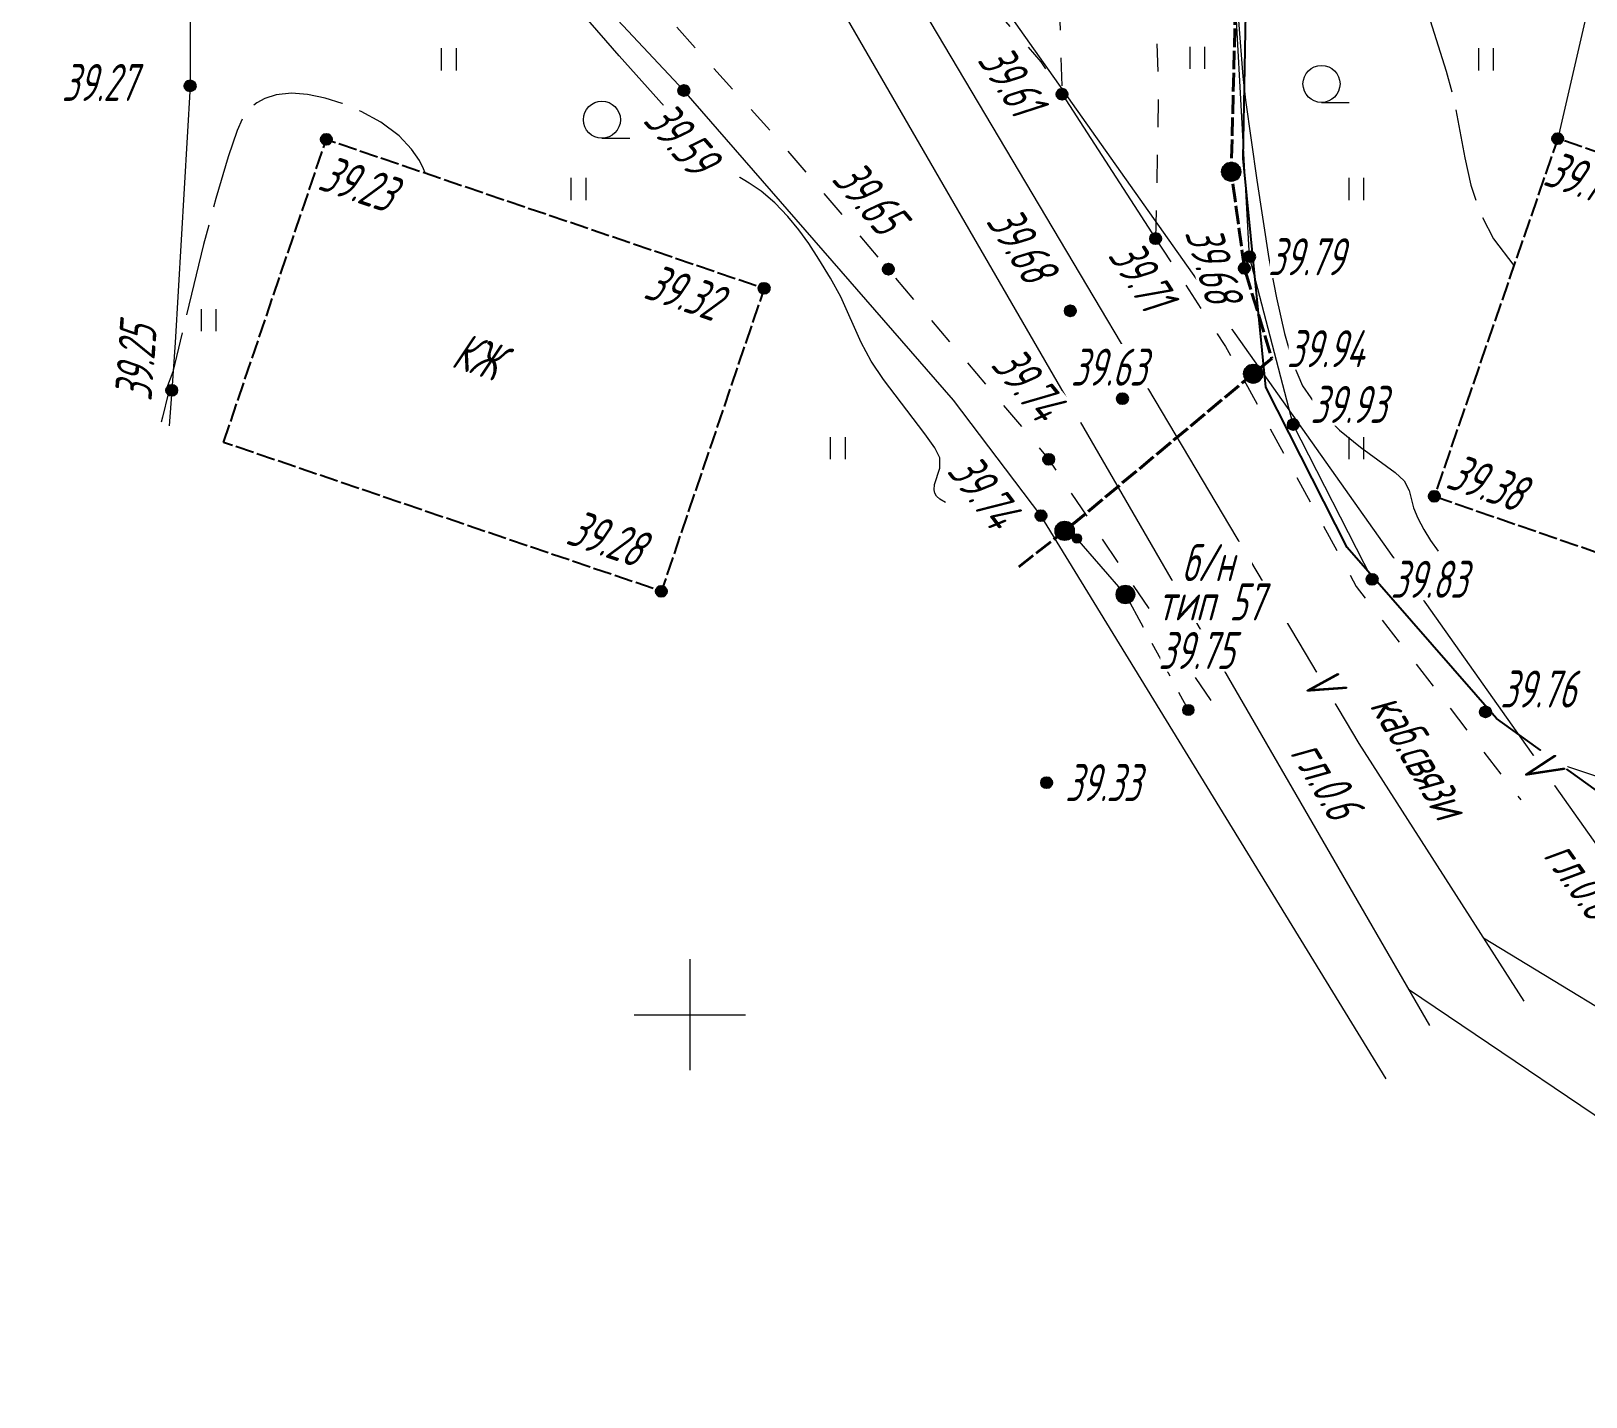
# Model space of a CAD drawing. Extents: x 2208637 to 2213412, y 575334 to 577367.
# Drawn here: x 2211082.22 to 2211124.19, y 576389.68 to 576426.56 of the extents above; entities that cross this region are included whole.
import ezdxf
from ezdxf.enums import TextEntityAlignment as Align

# ---------------------------------------------------------------- set-up
doc = ezdxf.new("R2010")
doc.units = 0
doc.header["$LTSCALE"] = 0.5
for name, pattern in [('2000_106', [3, 2, -1]), ('2000_13', [1, 1, 0]), ('500_121_1_2', [1, 1, 0]), ('500_189_3_2', [3, 1.5, -1.5]), ('500_329_3', [6, 5, -1])]:
    doc.linetypes.add(name, pattern=pattern)
doc.layers.get('0').update_dxf_attribs({"lineweight": 25})
for name, color, linetype, lineweight in [('ИИ_ГАЗОПРОВОДЫ', 150, 'Continuous', 25), ('ИИ_ГОРИЗОНТАЛИ_ОСН', 32, 'Continuous', 15), ('ИИ_ГРАНИЦЫ_ЗЕМЛЕПОЛЬЗОВАТЕЛЕЙ', 7, 'Continuous', 25), ('ИИ_ДОРОГИ_АД', 7, 'Continuous', 25), ('ИИ_КАБЕЛЯ_СВЯЗИ', 212, 'Continuous', 25), ('ИИ_КООРДИНАТНАЯ_СЕТКА', 3, 'Continuous', 25), ('ИИ_ЛЭП_НН', 7, 'Continuous', 25), ('ИИ_ОГРАДЫ', 7, 'Continuous', 25), ('ИИ_ОТМЕТКИ', 7, 'Continuous', 25), ('ИИ_СООРУЖЕНИЯ', 7, 'Continuous', 25), ('ИИ_УГОДЬЯ', 7, 'Continuous', 25)]:
    doc.layers.add(name, color=color, linetype=linetype, lineweight=lineweight)
doc.styles.add('BM431', font='', dxfattribs={"height": 1})
doc.styles.add('D431', font='', dxfattribs={"height": 1})
doc.styles.add('GOST 2.304', font='cs_gost2304.shx', dxfattribs={"width": 0.8, "oblique": 15})
doc.styles.add('VNIPISIMPLEXCUR', font='simplex.shx', dxfattribs={"width": 0.8, "oblique": 15})
doc.styles.get('BM431').set_extended_font_data('bm431', italic=True)
doc.styles.get('D431').set_extended_font_data('D431', italic=True)
doc.linetypes.add('2000_474_1_3', pattern='A,3,-0.5,[37,Topography.shx,S=1,R=0,X=0,Y=0],-0.5', length=4)
doc.linetypes.add('2000_475_1', pattern='A,3,[1,Topography.shx,S=0.5,R=90,X=0,Y=0],0', length=3)
doc.linetypes.add('2000_476_2_3', pattern='A,5,-0.5,[36,Topography.shx,S=1,R=0,X=0,Y=0],-0.5,5', length=11)
doc.linetypes.add('2000_485_1', pattern='A,34.5,[1,Topography.shx,S=1.5,R=120,X=0.5,Y=-0.87],-0.01,[1,Topography.shx,S=1.5,R=0,X=-0.25,Y=0.43],0,[3,Topography.shx,S=1,R=0,X=0.5,Y=0],-0.01,[1,Topography.shx,S=1.5,R=60,X=0.5,Y=-0.87],-1,34.5', length=70.02)
doc.linetypes.add('500_132_1', pattern='A,4,[3,Topography.shx,S=2.5,R=0,X=0,Y=0],4,-2', length=10)
doc.linetypes.add('500_187', pattern='A,0,[3,Topography.shx,S=0.5,R=0,X=0,Y=0],-0.5', length=0.5)

# ---------------------------------------------------------------- blocks, each defined once
blk = doc.blocks.new('*U25')
at = {"linetype": 'Continuous', "lineweight": -2, "true_color": 0xffffff}
h = blk.add_hatch(color=7, dxfattribs=at)
h.dxf.hatch_style = 1
edge = h.paths.add_edge_path()
edge.add_arc((4.948, 5.089), 0.3, 0, 360)
at = {"color": 0, "linetype": '2000_106', "lineweight": -2, "ltscale": 2, "flags": 128}
blk.add_lwpolyline([(0, 0), (4.948, 5.089)], dxfattribs=at)
at = {"color": 0, "linetype": 'Continuous', "lineweight": -2}
blk.add_circle((4.948, 5.089), 0.3, dxfattribs=at)
blk = doc.blocks.new('500_12')
at = {"color": 0, "linetype": 'Continuous', "lineweight": -2, "flags": 128}
for points in [[(0, 3), (0, -3)], [(-3, 0), (3, 0)]]:
    blk.add_lwpolyline(points, dxfattribs=at)
at = {"color": 7, "linetype": 'Continuous', "lineweight": -2, "style": 'D431'}
blk.add_attdef('Вертикальная_подпись', (-0.5, 0.5), '', height=2, rotation=90, dxfattribs=at)
blk.add_attdef('Горизонтальная_подпись', (0.5, 0.5), '', height=2, dxfattribs=at)
blk = doc.blocks.new('*U62')
at = {"linetype": 'Continuous', "lineweight": -2}
h = blk.add_hatch(color=0, dxfattribs=at)
h.dxf.hatch_style = 1
edge = h.paths.add_edge_path()
edge.add_arc((4, 0), 0.25, 0, 360)
at = {"color": 0, "linetype": 'Continuous', "lineweight": -2}
blk.add_lwpolyline([(0, 0), (4, 0)], dxfattribs=at)
blk.add_circle((4, 0), 0.25, dxfattribs=at)
blk = doc.blocks.new('500_401')
at = {"color": 0, "linetype": 'Continuous', "lineweight": -2}
for points in [[(-0.4, 0), (-0.4, 1.2)], [(0.4, 0), (0.4, 1.2)]]:
    blk.add_lwpolyline(points, dxfattribs=at)
blk = doc.blocks.new('500_379')
at = {"color": 0, "linetype": 'Continuous', "lineweight": -2}
blk.add_lwpolyline([(0, -1), (1.5, -1)], dxfattribs=at)
blk.add_circle((0, 0), 1, dxfattribs=at)
blk = doc.blocks.new('*U57')
at = {"linetype": 'Continuous', "lineweight": -2, "true_color": 0xffffff}
h = blk.add_hatch(color=7, dxfattribs=at)
h.dxf.hatch_style = 1
edge = h.paths.add_edge_path()
edge.add_arc((0, 0), 0.5, 0, 360)
at = {"linetype": 'Continuous', "lineweight": -2}
h = blk.add_hatch(color=0, dxfattribs=at)
edge = h.paths.add_edge_path()
edge.add_arc((0, 0), 0.1, 0, 360)
at = {"color": 0, "linetype": 'Continuous', "lineweight": -2}
for radius in [0.5, 0.1]:
    blk.add_circle((0, 0), radius, dxfattribs=at)
for tag, p, style in [('Номер', (0, -3), 'D431'), ('Тип', (0, -5.5), 'D431'), ('Высота', (0, -8), 'D431'), ('Пояснительная_надпись', (0, -10.5), 'BM431')]:
    blk.add_attdef(tag, p, '', height=2, dxfattribs=dict(at, style=style))
blk = doc.blocks.new('500_330_1')
at = {"linetype": 'Continuous', "lineweight": -2}
h = blk.add_hatch(color=0, dxfattribs=at)
h.dxf.hatch_style = 1
edge = h.paths.add_edge_path()
edge.add_arc((0, 0), 0.3, 0, 360)
at = {"color": 0, "linetype": 'Continuous', "lineweight": -2}
blk.add_circle((0, 0), 0.3, dxfattribs=at)
at = {"color": 0, "linetype": 'Continuous', "lineweight": -2, "style": 'GOST 2.304', "flags": 1}
for tag, p in [('Номер', (-1, -1)), ('Номер_рабочей_станции', (-1, -3.5))]:
    blk.add_attdef(tag, text='', height=2, dxfattribs=at).set_placement(p, align=Align.RIGHT)
at = {"color": 0, "linetype": 'Continuous', "lineweight": -2, "style": 'GOST 2.304'}
blk.add_attdef('Высота', (1, -1), '', height=2, dxfattribs=at)
at = {"color": 0, "linetype": 'Continuous', "lineweight": -2, "style": 'GOST 2.304', "flags": 1}
blk.add_attdef('Код', (0, -3.5), '', height=2, dxfattribs=at)
blk = doc.blocks.new('PEA252CF2BDFD40B2B235E65ED4A73D')
at = {"color": 0, "linetype": '2000_485_1', "lineweight": -2, "flags": 128}
blk.add_lwpolyline([(2211115.48, 576461.8), (2211152.78, 576464.61), (2211155.48, 576427.38), (2211155.58, 576389.68), (2211141.2, 576396.67), (2211128.01, 576403.51), (2211121.78, 576408), (2211117.75, 576412.62), (2211115.55, 576416.95), (2211114.94, 576423.12), (2211115.06, 576430), (2211115.74, 576437.89)], close=True, dxfattribs=at)
at = {"color": 0, "lineweight": -2, "flags": 1}
for tag in ['Адрес (местоположение) участка', 'Дата постановки на учет', 'Тип объекта', 'Статус записи о ЗУ по справочнику', 'Кадастровый номер, обозначение, учетный номер объекта', 'Кадастровый номер квартала', 'Вид разрешенного использования по классификатору', 'Площадь, кв.м', 'Категория земель', 'Вид использования по документу', 'Кадастровая стоимость']:
    blk.add_attdef(tag, (0, 0), '', height=0.2, dxfattribs=at)
blk = doc.blocks.new('*U64')
at = {"color": 0, "linetype": 'Continuous', "lineweight": -2, "style": 'BM431'}
for tag, p in [('Характеристика', (3, 1.5)), ('Глубина', (3, -3.5))]:
    blk.add_attdef(tag, p, '', height=2, dxfattribs=at)
at = {"color": 7, "linetype": 'Continuous', "lineweight": -2, "true_color": 0xffffff}
blk.add_wipeout([(0, 1.1), (0, -1.1), (1.6, -1.1), (1.6, 1.1)], dxfattribs=at)
at = {"color": 0, "linetype": 'Continuous', "lineweight": -2, "style": 'BM431'}
blk.add_attdef('Индекс_назначения', text='', height=2, dxfattribs=at).set_placement((0, 0), align=Align.MIDDLE_LEFT)
blk = doc.blocks.new('500_107_1_1')
at = {"linetype": 'Continuous', "lineweight": -2}
h = blk.add_hatch(color=0, dxfattribs=at)
h.dxf.hatch_style = 1
edge = h.paths.add_edge_path()
edge.add_arc((0, 0), 0.5, 0, 360)
at = {"color": 0, "linetype": 'Continuous', "lineweight": -2}
blk.add_circle((0, 0), 0.5, dxfattribs=at)
at = {"color": 0, "linetype": 'Continuous', "lineweight": -2, "style": 'VNIPISIMPLEXCUR', "oblique": 15, "width": 0.8}
for tag, p in [('Номер', (1, -0.5)), ('Тип', (1, -3)), ('Высота', (1, -5.5)), ('Пояснительная_надпись', (1, -8))]:
    blk.add_attdef(tag, p, '', height=2, dxfattribs=at)

msp = doc.modelspace()

# ---------------------------------------------------------------- linework, layer by layer
at = {"layer": 'ИИ_ГАЗОПРОВОДЫ', "color": 7, "linetype": '500_121_1_2', "lineweight": 40, "flags": 128}
msp.add_lwpolyline([(2211108.879, 576412.096), (2211110.26, 576413.18), (2211115.21, 576417.31), (2211115.714, 576417.723), (2211114.97, 576420.16), (2211114.616, 576422.765), (2211114.73, 576427.35), (2211115.043, 576433.49), (2211115.28, 576440.42), (2211115.563, 576443.976), (2211121.911, 576443.543), (2211129.796, 576443.264), (2211140.601, 576442.882), (2211143.477, 576442.811), (2211143.796, 576442.803), (2211146.149, 576442.679), (2211152.327, 576442.376), (2211153.663, 576442.349), (2211153.703, 576446.187), (2211161.776, 576446.213), (2211165.594, 576446.225)], dxfattribs=at)
at = {"layer": 'ИИ_ГОРИЗОНТАЛИ_ОСН', "color": 32, "linetype": '500_329_3', "lineweight": 20, "elevation": 39.25, "flags": 128}
for points in [[(2211100.778, 576465.844), (2211100.554, 576466.83), (2211100.305, 576468.032), (2211100.117, 576469.061), (2211100.033, 576469.689), (2211100.017, 576470.01), (2211100.034, 576470.142), (2211100.099, 576470.238), (2211100.208, 576470.327), (2211100.406, 576470.4), (2211100.724, 576470.421), (2211101.196, 576470.403), (2211101.729, 576470.436), (2211102.187, 576470.574), (2211103.908, 576471.195), (2211104.993, 576471.55), (2211106.108, 576471.847), (2211107.165, 576472.021), (2211107.908, 576472.029), (2211108.376, 576471.936), (2211108.634, 576471.819), (2211108.745, 576471.743), (2211108.845, 576471.655), (2211109.016, 576471.448), (2211109.206, 576471.069), (2211109.355, 576470.46), (2211109.404, 576469.581), (2211109.349, 576468.64), (2211109.039, 576466.15), (2211109.049, 576465.667), (2211109.183, 576465.123), (2211109.347, 576464.621), (2211109.517, 576464.189), (2211109.673, 576463.853), (2211109.794, 576463.641), (2211109.992, 576463.458), (2211110.193, 576463.335), (2211110.285, 576463.196), (2211110.174, 576463.053), (2211109.967, 576462.939), (2211109.857, 576462.805), (2211109.928, 576462.683), (2211110.088, 576462.588), (2211110.26, 576462.452), (2211110.382, 576462.2), (2211110.533, 576461.814), (2211110.74, 576461.441), (2211111.028, 576461.226), (2211111.419, 576461.3), (2211111.963, 576461.579), (2211112.533, 576461.945), (2211113.234, 576462.468), (2211113.337, 576462.672), (2211113.443, 576462.817), (2211113.594, 576462.764), (2211113.835, 576462.609), (2211114.135, 576462.449), (2211114.465, 576462.381), (2211114.803, 576462.54), (2211116.118, 576463.455), (2211116.932, 576463.999), (2211117.745, 576464.457), (2211118.338, 576464.692), (2211118.723, 576464.755), (2211118.941, 576464.73), (2211119.037, 576464.695), (2211119.125, 576464.645), (2211119.285, 576464.502), (2211119.486, 576464.194), (2211119.69, 576463.651), (2211119.857, 576462.845), (2211119.948, 576462.009), (2211119.986, 576461.262), (2211119.991, 576460.512), (2211120.02, 576460.395), (2211120.463, 576460.059), (2211120.759, 576459.757), (2211120.883, 576459.456), (2211120.748, 576459.237), (2211120.16, 576458.922), (2211119.971, 576458.671), (2211120.038, 576458.254), (2211120.289, 576457.418), (2211120.665, 576456.303), (2211122.414, 576451.451), (2211122.48, 576451.103), (2211122.514, 576450.818), (2211122.58, 576450.539), (2211122.726, 576450.291), (2211122.879, 576450.1), (2211122.913, 576449.91), (2211122.682, 576449.735), (2211122.156, 576449.457), (2211120.814, 576448.833), (2211120.068, 576448.515), (2211119.868, 576448.559), (2211117.929, 576448.146), (2211116.851, 576447.942), (2211115.805, 576447.78), (2211115.093, 576447.711), (2211114.681, 576447.709), (2211114.41, 576447.76), (2211114.173, 576447.89), (2211113.987, 576448.05), (2211113.795, 576448.301), (2211113.607, 576448.666), (2211113.422, 576449.071), (2211113.186, 576449.498), (2211112.541, 576450.444), (2211112.368, 576450.756), (2211112.187, 576451.163), (2211112.037, 576451.649), (2211111.906, 576452.258), (2211111.608, 576453.853), (2211111.518, 576454.11), (2211111.465, 576454.148), (2211111.381, 576454.174), (2211111.24, 576454.18), (2211111.051, 576454.135), (2211110.871, 576454.002), (2211110.854, 576453.685), (2211110.921, 576453.073), (2211111.177, 576451.435), (2211111.181, 576451.34), (2211111.043, 576450.901), (2211110.973, 576450.547), (2211110.972, 576450.201), (2211111.031, 576448.567), (2211111.235, 576444.156), (2211111.289, 576442.682), (2211111.305, 576442.458), (2211111.388, 576442.116), (2211111.372, 576441.974), (2211111.29, 576441.65), (2211111.239, 576441.042), (2211111.179, 576440.587), (2211111.061, 576440.097), (2211110.88, 576439.64), (2211110.624, 576439.112), (2211110.348, 576438.592), (2211109.958, 576437.902), (2211109.662, 576437.557), (2211109.603, 576437.369), (2211109.695, 576437.16), (2211109.893, 576436.956), (2211110.091, 576436.684), (2211110.173, 576436.38), (2211110.322, 576435.472), (2211110.415, 576435.157), (2211110.51, 576434.992), (2211110.589, 576434.929), (2211110.676, 576434.916), (2211110.782, 576434.966), (2211110.984, 576435.143), (2211111.31, 576435.523), (2211111.754, 576436.128), (2211112.17, 576436.752), (2211112.482, 576437.256), (2211112.617, 576437.503), (2211112.622, 576437.677), (2211112.586, 576437.863), (2211112.442, 576439.607), (2211112.402, 576440.733), (2211112.41, 576441.032), (2211112.477, 576441.837), (2211112.781, 576444.567), (2211112.92, 576445.581), (2211113.067, 576446.457), (2211113.185, 576446.981), (2211113.271, 576447.233), (2211113.327, 576447.32), (2211113.354, 576447.336), (2211113.483, 576447.322), (2211113.615, 576447.228), (2211113.793, 576447.005), (2211114.249, 576446.212), (2211115.136, 576444.819), (2211115.333, 576444.565), (2211115.637, 576444.323), (2211115.917, 576444.152), (2211116.068, 576443.947), (2211116.012, 576443.727), (2211115.845, 576443.53), (2211115.722, 576443.272), (2211115.75, 576442.892), (2211115.859, 576442.185), (2211116.337, 576439.577), (2211116.317, 576439.376), (2211116.074, 576438.826), (2211115.884, 576438.317), (2211115.743, 576437.769), (2211115.721, 576437.269), (2211115.825, 576436.889), (2211115.999, 576436.603), (2211116.453, 576436.065), (2211116.684, 576435.692), (2211116.863, 576435.309), (2211117.411, 576434.02), (2211118.091, 576432.333), (2211119.04, 576429.834), (2211119.499, 576428.474), (2211119.983, 576426.853), (2211120.415, 576425.483), (2211120.638, 576424.675), (2211120.925, 576423.141), (2211121.088, 576422.403), (2211121.329, 576421.676), (2211121.699, 576420.954), (2211122.246, 576420.23)], [(2211092.853, 576422.734), (2211092.812, 576422.848), (2211092.7, 576423.07), (2211092.491, 576423.374), (2211092.15, 576423.732), (2211091.657, 576424.104), (2211091.132, 576424.395), (2211090.618, 576424.609), (2211090.16, 576424.751), (2211089.684, 576424.852), (2211089.245, 576424.888), (2211088.837, 576424.845), (2211088.531, 576424.744), (2211088.31, 576424.624), (2211088.167, 576424.521), (2211088.05, 576424.414), (2211087.951, 576424.254), (2211087.784, 576423.878), (2211087.537, 576423.167), (2211087.207, 576422.046), (2211086.876, 576420.797), (2211086.045, 576417.361), (2211085.87, 576416.91), (2211085.922, 576416.771), (2211085.77, 576416.141), (2211085.711, 576415.924)]]:
    msp.add_lwpolyline(points, dxfattribs=at)
at = {"layer": 'ИИ_ГОРИЗОНТАЛИ_ОСН', "elevation": 39.5, "flags": 128}
for points in [[(2211106.901, 576413.832), (2211106.754, 576413.924), (2211106.664, 576414.001), (2211106.616, 576414.083), (2211106.594, 576414.177), (2211106.604, 576414.316), (2211106.752, 576414.759), (2211106.75, 576415.043), (2211106.616, 576415.312), (2211106.349, 576415.689), (2211105.225, 576417.157), (2211104.898, 576417.652), (2211104.622, 576418.159), (2211104.077, 576419.39), (2211103.796, 576419.894), (2211103.482, 576420.405), (2211103.209, 576420.829), (2211102.943, 576421.2), (2211102.649, 576421.554), (2211102.294, 576421.925), (2211101.927, 576422.243), (2211101.601, 576422.46), (2211100.953, 576422.851), (2211100.571, 576423.158), (2211100.232, 576423.503), (2211098.091, 576425.896), (2211093.882, 576430.744)], [(2211114.814, 576426.851), (2211114.929, 576425.334), (2211115.004, 576424.703), (2211115.303, 576422.536), (2211115.635, 576420.423), (2211115.835, 576419.365), (2211116.053, 576418.395), (2211116.289, 576417.58), (2211116.539, 576416.985), (2211116.992, 576416.34), (2211117.535, 576415.789), (2211118.102, 576415.326), (2211119.041, 576414.647), (2211119.28, 576414.419), (2211119.416, 576414.158), (2211119.54, 576413.693), (2211119.657, 576413.414), (2211119.818, 576413.107), (2211119.992, 576412.806), (2211120.205, 576412.518)]]:
    msp.add_lwpolyline(points, dxfattribs=at)
at = {"layer": 'ИИ_ДОРОГИ_АД', "color": 7, "linetype": '500_189_3_2', "lineweight": 20, "flags": 128}
for points in [[(2211194.524, 576767.579), (2211191.265, 576766.992), (2211187.957, 576765.41), (2211184.24, 576762.752), (2211180.636, 576759.612), (2211178.384, 576757.209), (2211174.646, 576752.732), (2211173.292, 576751.111), (2211167.575, 576743.774), (2211163.223, 576737.183), (2211160.538, 576732.922), (2211153.775, 576721.685), (2211149.989, 576714.31), (2211149.115, 576712.452), (2211146.543, 576706.985), (2211143.646, 576700.721), (2211143.47, 576700.341), (2211139.674, 576692.175), (2211137.837, 576688.15), (2211137.419, 576687.236), (2211134.688, 576680.82), (2211133.347, 576677.516), (2211132.031, 576674.273), (2211128.813, 576666.233), (2211128.41, 576665.305), (2211125.248, 576658.018), (2211121.723, 576649.248), (2211118.281, 576641.25), (2211117.745, 576640.005), (2211114.18, 576632.236), (2211112.788, 576628.95), (2211110.543, 576623.652), (2211108.287, 576618.339), (2211107.752, 576616.497), (2211107.056, 576614.101), (2211106.765, 576611.665), (2211107.345, 576605.566), (2211108.713, 576599.555), (2211109.747, 576595.224), (2211110.695, 576591.097), (2211110.627, 576585.57), (2211109.69, 576579.885), (2211107.664, 576570.481), (2211105.904, 576562.256), (2211104.549, 576556.137), (2211103.191, 576543.79), (2211102.872, 576534.161), (2211103.629, 576528.737), (2211104.566, 576524.883), (2211106.18, 576518.237), (2211108.027, 576511.632), (2211109.434, 576504.977), (2211110.564, 576498.509), (2211111.159, 576490.078), (2211112.71, 576483.362), (2211113.479, 576478.788), (2211113.908, 576473.352), (2211113.569, 576464.826), (2211113.377, 576462.894), (2211112.817, 576457.269), (2211112.776, 576452.454), (2211112.804, 576449.31), (2211112.818, 576447.763), (2211113.028, 576441.636), (2211112.726, 576437.58), (2211112.649, 576436.545), (2211112.483, 576430.084), (2211112.651, 576424.944), (2211112.574, 576420.962)], [(2211114.072, 576408.484), (2211109.69, 576415), (2211109.202, 576415.599), (2211105.36, 576420.134), (2211102.492, 576423.52), (2211091.24, 576435.97), (2211090.475, 576436.912), (2211086.542, 576440.738), (2211086.431, 576440.846), (2211077.628, 576448.819), (2211074.406, 576451.439)], [(2211109.966, 576433.337), (2211109.882, 576430.075), (2211110.05, 576424.927), (2211110.049, 576424.861)], [(2211105.142, 576430.608), (2211105.539, 576430.194), (2211109.48, 576425.738), (2211110.049, 576424.861)], [(2211112.574, 576420.962), (2211112.574, 576420.962), (2211114.463, 576418.045), (2211117.99, 576411.568), (2211122.433, 576405.8)], [(2211112.574, 576420.962), (2211114.463, 576418.045), (2211117.99, 576411.568), (2211122.433, 576405.8)]]:
    msp.add_lwpolyline(points, dxfattribs=at)
at = {"layer": 'ИИ_ДОРОГИ_АД', "color": 7, "linetype": '500_187', "lineweight": 20, "flags": 128}
msp.add_lwpolyline([(2211110.049, 576424.861), (2211112.574, 576420.962)], dxfattribs=at)
at = {"layer": 'ИИ_КАБЕЛЯ_СВЯЗИ', "linetype": '500_132_1', "lineweight": 20, "flags": 128}
for points, elevation in [([(2211122.522, 576400.363), (2211118.072, 576407.323), (2211104.673, 576429.893), (2211090.113, 576443.534), (2211060.374, 576464.655), (2211045.654, 576479.785), (2211029.635, 576505.835), (2211018.566, 576521.776), (2211012.266, 576534.276), (2211011.455, 576538.519), (2211005.857, 576567.016), (2210995.538, 576592.636), (2210994.338, 576612.677), (2211006.398, 576609.606), (2211012.198, 576606.716)], -0.758), ([(2211125.812, 576402.713), (2211105.833, 576430.983), (2211091.9, 576444.591), (2211073.714, 576459.524), (2211062.324, 576470.285), (2211049.564, 576484.255), (2211020.496, 576522.676), (2211012.186, 576534.466), (2211008.356, 576543.026), (2211002.78, 576566.844), (2210997.807, 576584.706), (2210995.318, 576591.766), (2211003.898, 576599.476), (2211009.398, 576605.256), (2211011.388, 576605.076)], -0.759), ([(2211054.543, 576446.525), (2211058.504, 576454.365), (2211060.414, 576457.625), (2211061.4, 576458.137), (2211065.634, 576457.364), (2211089.183, 576442.604), (2211103.123, 576428.843), (2211119.972, 576399.713)], -0.715)]:
    msp.add_lwpolyline(points, dxfattribs=dict(at, elevation=elevation))
at = {"layer": 'ИИ_КАБЕЛЯ_СВЯЗИ', "lineweight": 20, "flags": 128}
for points in [[(2211122.775, 576407.01), (2211126.634, 576405.722), (2211147.103, 576405.722)], [(2211121.427, 576402.076), (2211126.819, 576398.802), (2211147.288, 576398.802)], [(2211119.405, 576400.693), (2211126.572, 576395.846), (2211147.041, 576395.846)]]:
    msp.add_lwpolyline(points, dxfattribs=at)
at = {"layer": 'ИИ_ОГРАДЫ', "linetype": '2000_476_2_3', "lineweight": 20, "flags": 128}
msp.add_lwpolyline([(2211118.42, 576411.76), (2211116.29, 576415.94), (2211115.11, 576420.47), (2211114.73, 576427.35), (2211114.63, 576428.98), (2211115.65, 576440.71), (2211115.81, 576443.905)], dxfattribs=at)
at = {"layer": 'ИИ_ОГРАДЫ', "linetype": '2000_475_1', "lineweight": 20, "flags": 128}
for points in [[(2211086.735, 576439.528), (2211086.511, 576431.232), (2211086.511, 576425.085), (2211086.107, 576418.158), (2211086.015, 576416.864), (2211085.946, 576415.901)], [(2211133.525, 576429.677), (2211125.122, 576431.013), (2211123.43, 576423.66)]]:
    msp.add_lwpolyline(points, dxfattribs=at)
at = {"layer": 'ИИ_ОГРАДЫ', "linetype": '2000_474_1_3', "lineweight": 20, "flags": 128}
msp.add_lwpolyline([(2211118.8, 576398.273), (2211109.48, 576413.48), (2211107.117, 576416.599), (2211099.84, 576424.96), (2211096, 576429.061), (2211090.81, 576434.99), (2211086.86, 576439.43), (2211086.735, 576439.528)], dxfattribs=at)
at = {"layer": 'ИИ_СООРУЖЕНИЯ', "linetype": '2000_13', "flags": 128}
for points in [[(2211087.413, 576415.456), (2211090.189, 576423.641), (2211102.007, 576419.62), (2211099.231, 576411.434)], [(2211120.097, 576414.003), (2211129.289, 576410.831), (2211130.637, 576414.735), (2211134.525, 576413.393), (2211135.43, 576416.017), (2211131.525, 576417.365), (2211132.605, 576420.494), (2211123.43, 576423.66)]]:
    msp.add_lwpolyline(points, close=True, dxfattribs=at)

# ---------------------------------------------------------------- block references
at = {"layer": 'ИИ_ГАЗОПРОВОДЫ', "color": 7, "xscale": 0.5, "yscale": 0.5, "zscale": 0.5}
for p in [(2211114.616, 576422.765, 39.706), (2211115.21, 576417.31, 39.94), (2211110.118, 576413.069, 39.653)]:
    msp.add_blockref('500_107_1_1', p, dxfattribs=at)
at = {"layer": 'ИИ_КАБЕЛЯ_СВЯЗИ', "color": 7, "lineweight": 20, "xscale": 0.5, "yscale": 0.5, "zscale": 0.5, "rotation": 130.8929660509893}
msp.add_blockref('*U62', (2211111.76, 576411.35, 39.75), dxfattribs=at)
at = {"layer": 'ИИ_КООРДИНАТНАЯ_СЕТКА', "color": 3, "lineweight": 20, "xscale": 0.5, "yscale": 0.5, "zscale": 0.5}
msp.add_blockref('500_12', (2211100, 576400), dxfattribs=at)
at = {"layer": 'ИИ_ЛЭП_НН', "lineweight": 20, "ltscale": 0.5, "xscale": 0.5, "yscale": 0.5, "zscale": 0.5, "rotation": 252.7382492613358}
msp.add_blockref('*U25', (2211111.76, 576411.35, 39.75), dxfattribs=at)
at = {"layer": 'ИИ_УГОДЬЯ', "lineweight": 20, "xscale": 0.5, "yscale": 0.5, "zscale": 0.5}
for name, p in [('500_401', (2211093.5, 576425.5)), ('500_401', (2211113.705, 576425.543)), ('500_401', (2211121.5, 576425.5)), ('500_379', (2211117.053, 576425.138)), ('500_379', (2211097.627, 576424.172)), ('500_401', (2211097, 576422)), ('500_401', (2211118, 576422)), ('500_401', (2211087.014, 576418.459)), ('500_401', (2211104, 576415)), ('500_401', (2211118, 576415))]:
    msp.add_blockref(name, p, dxfattribs=at)

# ---------------------------------------------------------------- next in the draw order: wipeouts: each hides what was drawn before it
at = {"lineweight": 0}
for points, layer in [([(2211116.6, 576408.686), (2211116.937, 576408.118), (2211117.917, 576408.7), (2211117.58, 576409.268)], 'ИИ_КАБЕЛЯ_СВЯЗИ'), ([(2211118.304, 576408.265), (2211120.87, 576403.941), (2211121.873, 576404.537), (2211119.306, 576408.86)], 'ИИ_КАБЕЛЯ_СВЯЗИ'), ([(2211122.501, 576406.41), (2211122.882, 576405.871), (2211123.813, 576406.529), (2211123.432, 576407.068)], 'ИИ_КАБЕЛЯ_СВЯЗИ'), ([(2211123.006, 576404.187), (2211124.682, 576401.815), (2211125.66, 576402.506), (2211123.984, 576404.878)], 'ИИ_КАБЕЛЯ_СВЯЗИ'), ([(2211113.339, 576411.64), (2211115.18, 576411.64), (2211115.18, 576412.78), (2211113.339, 576412.78)], 'ИИ_ЛЭП_НН'), ([(2211107.712, 576425.698), (2211109.152, 576423.476), (2211110.157, 576424.127), (2211108.718, 576426.35)], 'ИИ_ОТМЕТКИ'), ([(2211083.096, 576424.607), (2211085.924, 576424.607), (2211085.924, 576425.824), (2211083.096, 576425.824)], 'ИИ_ОТМЕТКИ'), ([(2211098.694, 576424.044), (2211100.538, 576421.926), (2211101.398, 576422.674), (2211099.554, 576424.792)], 'ИИ_ОТМЕТКИ'), ([(2211089.948, 576422.219), (2211092.607, 576421.315), (2211092.999, 576422.467), (2211090.341, 576423.372)], 'ИИ_ОТМЕТКИ'), ([(2211123.028, 576422.341), (2211125.512, 576421.483), (2211125.884, 576422.561), (2211123.4, 576423.418)], 'ИИ_ОТМЕТКИ'), ([(2211103.782, 576422.464), (2211105.597, 576420.322), (2211106.511, 576421.096), (2211104.696, 576423.239)], 'ИИ_ОТМЕТКИ'), ([(2211107.946, 576421.346), (2211109.434, 576418.964), (2211110.45, 576419.599), (2211108.962, 576421.98)], 'ИИ_ОТМЕТКИ'), ([(2211111.237, 576420.422), (2211112.687, 576418.183), (2211113.644, 576418.803), (2211112.193, 576421.042)], 'ИИ_ОТМЕТКИ'), ([(2211115.66, 576419.9), (2211118.488, 576419.9), (2211118.488, 576421.04), (2211115.66, 576421.04)], 'ИИ_ОТМЕТКИ'), ([(2211098.745, 576419.286), (2211101.425, 576418.374), (2211101.817, 576419.526), (2211099.137, 576420.438)], 'ИИ_ОТМЕТКИ'), ([(2211085.544, 576416.6), (2211085.744, 576419.401), (2211084.529, 576419.488), (2211084.329, 576416.687)], 'ИИ_ОТМЕТКИ'), ([(2211116.169, 576417.418), (2211118.836, 576417.418), (2211118.836, 576418.558), (2211116.169, 576418.558)], 'ИИ_ОТМЕТКИ'), ([(2211116.803, 576415.912), (2211119.611, 576415.912), (2211119.611, 576417.052), (2211116.803, 576417.052)], 'ИИ_ОТМЕТКИ'), ([(2211106.894, 576414.586), (2211108.516, 576412.444), (2211109.425, 576413.133), (2211107.802, 576415.275)], 'ИИ_ОТМЕТКИ'), ([(2211120.4, 576414.16), (2211123.055, 576413.244), (2211123.427, 576414.321), (2211120.772, 576415.237)], 'ИИ_ОТМЕТКИ'), ([(2211096.643, 576412.651), (2211099.301, 576411.746), (2211099.694, 576412.899), (2211097.035, 576413.803)], 'ИИ_ОТМЕТКИ'), ([(2211118.97, 576411.19), (2211121.778, 576411.19), (2211121.778, 576412.33), (2211118.97, 576412.33)], 'ИИ_ОТМЕТКИ'), ([(2211112.701, 576409.267), (2211115.529, 576409.267), (2211115.529, 576410.407), (2211112.701, 576410.407)], 'ИИ_ОТМЕТКИ'), ([(2211110.181, 576405.699), (2211112.989, 576405.699), (2211112.989, 576406.839), (2211110.181, 576406.839)], 'ИИ_ОТМЕТКИ'), ([(2211093.555, 576417.428), (2211095.153, 576416.884), (2211095.52, 576417.963), (2211093.922, 576418.507)], 'ИИ_СООРУЖЕНИЯ')]:
    msp.add_wipeout(points, dxfattribs=at).dxf.layer = layer

# ---------------------------------------------------------------- next in the draw order: block references
at = {"layer": 'ИИ_ОТМЕТКИ'}
ref = msp.add_blockref('500_330_1', (2211110.049, 576424.861, 39.607), dxfattribs=dict(at, xscale=0.4999999999999998, yscale=0.4999999999999998, zscale=0.4999999999999998, rotation=302.9312311256342))
ref.add_attrib('Высота', '39.61', (2211107.744, 576425.778), dxfattribs={"layer": '0', "color": 0, "linetype": 'Continuous', "lineweight": -2, "height": 1, "rotation": 302.9312, "style": 'GOST 2.304', "oblique": 15, "width": 0.8})
ref = msp.add_blockref('500_330_1', (2211086.511, 576425.085, 39.266), dxfattribs=dict(at, xscale=0.5, yscale=0.5, zscale=0.5))
ref.add_attrib('Высота', '39.27', (2211083.046, 576424.677), dxfattribs={"layer": '0', "color": 0, "linetype": 'Continuous', "lineweight": -2, "height": 1, "style": 'GOST 2.304', "oblique": 15, "width": 0.8})
ref = msp.add_blockref('500_330_1', (2211099.84, 576424.96, 39.59), dxfattribs=dict(at, xscale=0.5, yscale=0.5, zscale=0.5, rotation=311.0348292243615))
ref.add_attrib('Высота', '39.59', (2211098.714, 576424.127), dxfattribs={"layer": '0', "color": 0, "linetype": 'Continuous', "lineweight": -2, "height": 1, "rotation": 311.0348, "style": 'GOST 2.304', "oblique": 15, "width": 0.8})
ref = msp.add_blockref('500_330_1', (2211090.189, 576423.641, 39.229), dxfattribs=dict(at, xscale=0.4999999999999998, yscale=0.4999999999999998, zscale=0.4999999999999998, rotation=341.2087735928547))
ref.add_attrib('Высота', '39.23', (2211089.924, 576422.302), dxfattribs={"layer": '0', "color": 0, "linetype": 'Continuous', "lineweight": -2, "height": 1, "rotation": 341.2088, "style": 'GOST 2.304', "oblique": 15, "width": 0.8})
ref = msp.add_blockref('500_330_1', (2211123.43, 576423.66, 39.177), dxfattribs=dict(at, xscale=0.5, yscale=0.5, zscale=0.5, rotation=340.9581735398939))
ref.add_attrib('Высота', '39.18', (2211123.003, 576422.423), dxfattribs={"layer": '0', "color": 0, "linetype": 'Continuous', "lineweight": -2, "height": 1, "rotation": 340.9582, "style": 'GOST 2.304', "oblique": 15, "width": 0.8})
ref = msp.add_blockref('500_330_1', (2211105.36, 576420.134, 39.655), dxfattribs=dict(at, xscale=0.4999999999999999, yscale=0.4999999999999999, zscale=0.4999999999999999, rotation=310.2672216370135))
ref.add_attrib('Высота', '39.65', (2211103.803, 576422.548), dxfattribs={"layer": '0', "color": 0, "linetype": 'Continuous', "lineweight": -2, "height": 1, "rotation": 310.2672, "style": 'GOST 2.304', "oblique": 15, "width": 0.8})
ref = msp.add_blockref('500_330_1', (2211110.27, 576419.01, 39.681), dxfattribs=dict(at, xscale=0.5, yscale=0.5, zscale=0.5, rotation=302))
ref.add_attrib('Высота', '39.68', (2211107.979, 576421.425), dxfattribs={"layer": '0', "color": 0, "linetype": 'Continuous', "lineweight": -2, "height": 1, "rotation": 302, "style": 'GOST 2.304', "oblique": 15, "width": 0.8})
ref = msp.add_blockref('500_330_1', (2211102.007, 576419.62, 39.323), dxfattribs=dict(at, xscale=0.4999999999999998, yscale=0.4999999999999998, zscale=0.4999999999999998, rotation=341.2087735928547))
ref.add_attrib('Высота', '39.32', (2211098.72, 576419.368), dxfattribs={"layer": '0', "color": 0, "linetype": 'Continuous', "lineweight": -2, "height": 1, "rotation": 341.2088, "style": 'GOST 2.304', "oblique": 15, "width": 0.8})
ref = msp.add_blockref('500_330_1', (2211086.015, 576416.864, 39.249), dxfattribs=dict(at, xscale=0.5, yscale=0.5, zscale=0.5, rotation=85.91554786083212))
ref.add_attrib('Высота', '39.25', (2211085.47, 576416.555), dxfattribs={"layer": '0', "color": 0, "linetype": 'Continuous', "lineweight": -2, "height": 1, "rotation": 85.9155, "style": 'GOST 2.304', "oblique": 15, "width": 0.8})
ref = msp.add_blockref('500_330_1', (2211116.29, 576415.94, 39.93), dxfattribs=dict(at, xscale=0.5, yscale=0.5, zscale=0.5))
ref.add_attrib('Высота', '39.93', (2211116.753, 576415.982), dxfattribs={"layer": '0', "color": 0, "linetype": 'Continuous', "lineweight": -2, "height": 1, "style": 'GOST 2.304', "oblique": 15, "width": 0.8})
ref = msp.add_blockref('500_330_1', (2211109.48, 576413.48, 39.74), dxfattribs=dict(at, xscale=0.5, yscale=0.5, zscale=0.5, rotation=307.1472957495336))
ref.add_attrib('Высота', '39.74', (2211106.919, 576414.668), dxfattribs={"layer": '0', "color": 0, "linetype": 'Continuous', "lineweight": -2, "height": 1, "rotation": 307.1473, "style": 'GOST 2.304', "oblique": 15, "width": 0.8})
ref = msp.add_blockref('500_330_1', (2211120.097, 576414.003, 39.382), dxfattribs=dict(at, xscale=0.5, yscale=0.5, zscale=0.5, rotation=340.9581735398939))
ref.add_attrib('Высота', '39.38', (2211120.376, 576414.242), dxfattribs={"layer": '0', "color": 0, "linetype": 'Continuous', "lineweight": -2, "height": 1, "rotation": 340.9582, "style": 'GOST 2.304', "oblique": 15, "width": 0.8})
ref = msp.add_blockref('500_330_1', (2211099.231, 576411.434, 39.282), dxfattribs=dict(at, xscale=0.4999999999999998, yscale=0.4999999999999998, zscale=0.4999999999999998, rotation=341.2087735928547))
ref.add_attrib('Высота', '39.28', (2211096.618, 576412.733), dxfattribs={"layer": '0', "color": 0, "linetype": 'Continuous', "lineweight": -2, "height": 1, "rotation": 341.2088, "style": 'GOST 2.304', "oblique": 15, "width": 0.8})
ref = msp.add_blockref('500_330_1', (2211118.42, 576411.76, 39.83), dxfattribs=dict(at, xscale=0.5, yscale=0.5, zscale=0.5))
ref.add_attrib('Высота', '39.83', (2211118.92, 576411.26, 39.83), dxfattribs={"layer": '0', "color": 0, "linetype": 'Continuous', "lineweight": -2, "height": 1, "style": 'GOST 2.304', "oblique": 15, "width": 0.8})
ref = msp.add_blockref('500_330_1', (2211109.631, 576406.269, 39.33), dxfattribs=dict(at, xscale=0.5, yscale=0.5, zscale=0.5))
ref.add_attrib('Высота', '39.33', (2211110.131, 576405.769, 39.33), dxfattribs={"layer": '0', "color": 0, "linetype": 'Continuous', "lineweight": -2, "height": 1, "style": 'GOST 2.304', "oblique": 15, "width": 0.8})

# ---------------------------------------------------------------- next in the draw order: texts
at = {"layer": 'ИИ_СООРУЖЕНИЯ', "ltscale": 0.5, "style": 'GOST 2.304', "oblique": 15, "width": 0.8}
msp.add_text('КЖ', height=1, rotation=341.2088, dxfattribs=at).set_placement((2211093.53, 576417.51, -88.25))

# ---------------------------------------------------------------- next in the draw order: wipeouts: each hides what was drawn before it
at = {"lineweight": 0}
for points, layer in [([(2211116.166, 576406.968), (2211117.649, 576404.471), (2211118.679, 576405.082), (2211117.196, 576407.58)], 'ИИ_КАБЕЛЯ_СВЯЗИ'), ([(2211112.677, 576410.579), (2211116.345, 576410.579), (2211116.345, 576411.719), (2211112.677, 576411.719)], 'ИИ_ЛЭП_НН'), ([(2211113.306, 576421.052), (2211114.126, 576418.366), (2211115.272, 576418.716), (2211114.452, 576421.402)], 'ИИ_ОТМЕТКИ'), ([(2211108.079, 576417.451), (2211109.776, 576415.368), (2211110.66, 576416.088), (2211108.963, 576418.171)], 'ИИ_ОТМЕТКИ'), ([(2211121.928, 576408.227), (2211124.676, 576408.227), (2211124.676, 576409.425), (2211121.928, 576409.425)], 'ИИ_ОТМЕТКИ')]:
    msp.add_wipeout(points, dxfattribs=at).dxf.layer = layer

# ---------------------------------------------------------------- next in the draw order: block references
at = {"layer": 'ИИ_ГРАНИЦЫ_ЗЕМЛЕПОЛЬЗОВАТЕЛЕЙ'}
msp.add_blockref('PEA252CF2BDFD40B2B235E65ED4A73D', (0, 0), dxfattribs=at)
at = {"layer": 'ИИ_ЛЭП_НН', "lineweight": 20, "ltscale": 0.5}
ref = msp.add_blockref('*U57', (2211111.76, 576411.35, 39.75), dxfattribs=dict(at, xscale=0.5, yscale=0.5, zscale=0.5))
ref.add_attrib('Номер', 'б/н', (2211113.282, 576411.71), dxfattribs={"layer": '0', "color": 0, "linetype": 'Continuous', "lineweight": -2, "height": 1, "style": 'GOST 2.304', "oblique": 15, "width": 0.8})
ref.add_attrib('Тип', 'тип 57', (2211112.627, 576410.649, 39.75), dxfattribs={"layer": '0', "color": 0, "linetype": 'Continuous', "lineweight": -2, "height": 1, "style": 'GOST 2.304', "oblique": 15, "width": 0.8})
at = {"layer": 'ИИ_ОТМЕТКИ'}
ref = msp.add_blockref('500_330_1', (2211112.574, 576420.962, 39.714), dxfattribs=dict(at, xscale=0.4999999999999998, yscale=0.4999999999999998, zscale=0.4999999999999998, rotation=302.9312311256342))
ref.add_attrib('Высота', '39.71', (2211111.268, 576420.502), dxfattribs={"layer": '0', "color": 0, "linetype": 'Continuous', "lineweight": -2, "height": 1, "rotation": 302.9312, "style": 'GOST 2.304', "oblique": 15, "width": 0.8})
ref = msp.add_blockref('500_330_1', (2211114.97, 576420.16, 39.68), dxfattribs=dict(at, xscale=0.4999999999999998, yscale=0.4999999999999998, zscale=0.4999999999999998, rotation=286.9836875265481))
ref.add_attrib('Высота', '39.68', (2211113.358, 576421.12), dxfattribs={"layer": '0', "color": 0, "linetype": 'Continuous', "lineweight": -2, "height": 1, "rotation": 286.9837, "style": 'GOST 2.304', "oblique": 15, "width": 0.8})
ref = msp.add_blockref('500_330_1', (2211115.11, 576420.47, 39.79), dxfattribs=dict(at, xscale=0.5, yscale=0.5, zscale=0.5))
ref.add_attrib('Высота', '39.79', (2211115.61, 576419.97, 39.79), dxfattribs={"layer": '0', "color": 0, "linetype": 'Continuous', "lineweight": -2, "height": 1, "style": 'GOST 2.304', "oblique": 15, "width": 0.8})
ref = msp.add_blockref('500_330_1', (2211115.21, 576417.31, 39.94), dxfattribs=dict(at, xscale=0.5, yscale=0.5, zscale=0.5))
ref.add_attrib('Высота', '39.94', (2211116.119, 576417.488), dxfattribs={"layer": '0', "color": 0, "linetype": 'Continuous', "lineweight": -2, "height": 1, "style": 'GOST 2.304', "oblique": 15, "width": 0.8})
ref = msp.add_blockref('500_330_1', (2211111.76, 576411.35, 39.75), dxfattribs=dict(at, xscale=0.5, yscale=0.5, zscale=0.5))
ref.add_attrib('Высота', '39.75', (2211112.651, 576409.337), dxfattribs={"layer": '0', "color": 0, "linetype": 'Continuous', "lineweight": -2, "height": 1, "style": 'GOST 2.304', "oblique": 15, "width": 0.8})
ref = msp.add_blockref('500_330_1', (2211121.48, 576408.18, 39.76), dxfattribs=dict(at, xscale=0.5, yscale=0.5, zscale=0.5))
ref.add_attrib('Высота', '39.76', (2211121.878, 576408.297, 39.76), dxfattribs={"layer": '0', "color": 0, "linetype": 'Continuous', "lineweight": -2, "height": 1, "style": 'GOST 2.304', "oblique": 15, "width": 0.8})

# ---------------------------------------------------------------- next in the draw order: wipeouts: each hides what was drawn before it
at = {"lineweight": 0}
msp.add_wipeout([(2211110.337, 576416.919), (2211113.145, 576416.919), (2211113.145, 576418.116), (2211110.337, 576418.116)], dxfattribs=at).dxf.layer = 'ИИ_ОТМЕТКИ'

# ---------------------------------------------------------------- next in the draw order: block references
at = {"layer": 'ИИ_КАБЕЛЯ_СВЯЗИ'}
ref = msp.add_blockref('*U64', (2211116.928, 576409.25, -0.758), dxfattribs=dict(at, xscale=0.5, yscale=0.5, zscale=0.5, rotation=300.6962803143736))
ref.add_attrib('Индекс_назначения', 'V', dxfattribs={"layer": '0', "color": 0, "linetype": 'Continuous', "lineweight": -2, "height": 1, "rotation": 300.6963, "style": 'GOST 2.304', "oblique": 15, "width": 0.8}).set_placement((2211116.928, 576409.25, -0.758), align=Align.MIDDLE_LEFT)
ref.add_attrib('Характеристика', 'каб.связи', (2211118.339, 576408.343, -0.758), dxfattribs={"layer": '0', "color": 0, "linetype": 'Continuous', "lineweight": -2, "height": 1, "rotation": 300.6963, "style": 'GOST 2.304', "oblique": 15, "width": 0.8})
ref.add_attrib('Глубина', 'гл.0.6', (2211116.189, 576407.067, -0.758), dxfattribs={"layer": '0', "color": 0, "linetype": 'Continuous', "lineweight": -2, "height": 1, "rotation": 300.6963, "style": 'GOST 2.304', "oblique": 15, "width": 0.8})
ref = msp.add_blockref('*U64', (2211122.783, 576406.999, -0.759), dxfattribs=dict(at, xscale=0.5, yscale=0.5, zscale=0.5, rotation=305.249317252557))
ref.add_attrib('Индекс_назначения', 'V', dxfattribs={"layer": '0', "color": 0, "linetype": 'Continuous', "lineweight": -2, "height": 1, "rotation": 305.2493, "style": 'GOST 2.304', "oblique": 15, "width": 0.8}).set_placement((2211122.783, 576406.999, -0.759), align=Align.MIDDLE_LEFT)
ref.add_attrib('Характеристика', 'каб.связи', (2211124.415, 576405.534, -0.759), dxfattribs={"layer": '0', "color": 0, "linetype": 'Continuous', "lineweight": -2, "height": 1, "rotation": 305.2493, "style": 'GOST 2.304', "oblique": 15, "width": 0.8})
ref.add_attrib('Глубина', 'гл.0.6', (2211123.021, 576404.287, -0.759), dxfattribs={"layer": '0', "color": 0, "linetype": 'Continuous', "lineweight": -2, "height": 1, "rotation": 305.2493, "style": 'GOST 2.304', "oblique": 15, "width": 0.8})
at = {"layer": 'ИИ_ОТМЕТКИ'}
ref = msp.add_blockref('500_330_1', (2211109.69, 576415, 39.74), dxfattribs=dict(at, xscale=0.5, yscale=0.5, zscale=0.5, rotation=309.1621991221078))
ref.add_attrib('Высота', '39.74', (2211108.102, 576417.534), dxfattribs={"layer": '0', "color": 0, "linetype": 'Continuous', "lineweight": -2, "height": 1, "rotation": 309.1622, "style": 'GOST 2.304', "oblique": 15, "width": 0.8})
ref = msp.add_blockref('500_330_1', (2211111.68, 576416.64, 39.63), dxfattribs=dict(at, xscale=0.5, yscale=0.5, zscale=0.5))
ref.add_attrib('Высота', '39.63', (2211110.287, 576416.989), dxfattribs={"layer": '0', "color": 0, "linetype": 'Continuous', "lineweight": -2, "height": 1, "style": 'GOST 2.304', "oblique": 15, "width": 0.8})

doc.saveas('drawing.dxf')
